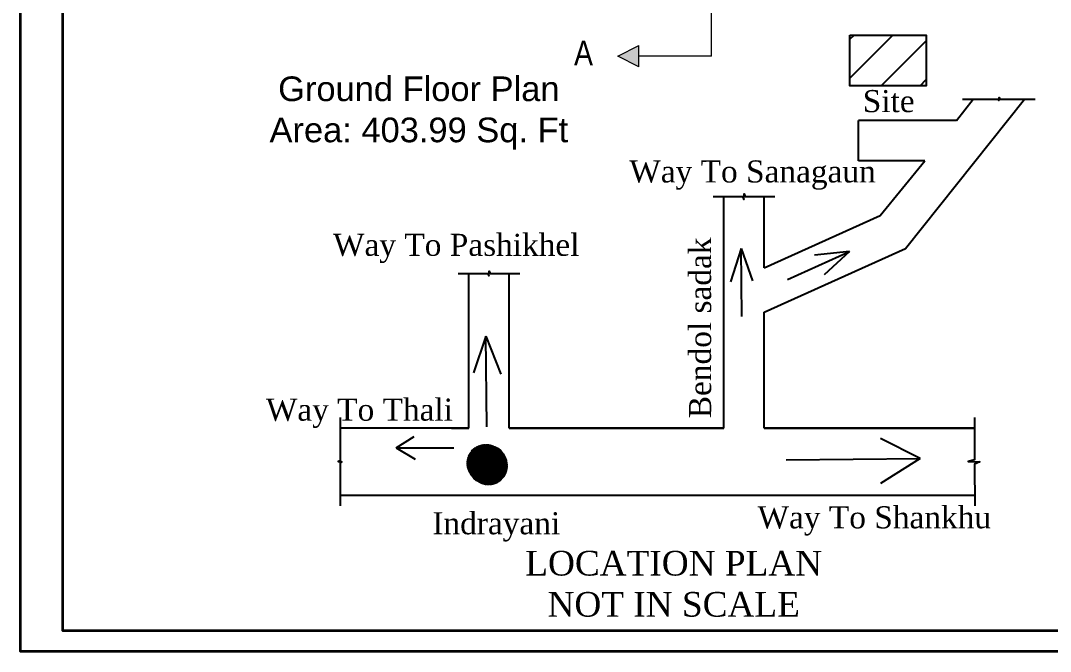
# Model space of a CAD drawing. Header units: inches. Extents: x 376358 to 406049, y -63575 to -53607.
# Drawn here: x 377893 to 378478, y -56516 to -56158 of the extents above; entities that cross this region are included whole.
import ezdxf

# ---------------------------------------------------------------- set-up
doc = ezdxf.new("R2010")
doc.units = ezdxf.units.IN
doc.header["$LTSCALE"] = 2
doc.header["$MEASUREMENT"] = 0
doc.linetypes.add('DASHED2', pattern=[0.375, 0.25, -0.125])
doc.layers.get('0').update_dxf_attribs({"linetype": 'CONTINUOUS'})
for name, color, linetype, lineweight in [('A_Title Text', 105, 'CONTINUOUS', 60), ('DW-SEC', 24, 'CONTINUOUS', 25), ('river', 7, 'DASHED2', 25)]:
    doc.layers.add(name, color=color, linetype=linetype, lineweight=lineweight)
doc.layers.add('Normal Wall', color=7, linetype='CONTINUOUS', lineweight=35, true_color=0xffaf89)
doc.layers.add('WAll', color=20, linetype='CONTINUOUS')
doc.styles.add('14 INCH', font='times.ttf', dxfattribs={"height": 14})
doc.styles.get("Standard").update_dxf_attribs({"font": 'ARIALN.TTF'})

msp = doc.modelspace()

# ---------------------------------------------------------------- hatches: boundary and pattern name
at = {"linetype": 'ByBlock', "lineweight": 5}
msp.add_hatch(color=7, dxfattribs=at).paths.add_polyline_path([(378231.95, -56177.84), (378243.95, -56183.84), (378243.95, -56171.84)])
at = {"layer": 'A_Title Text'}
h = msp.add_hatch(dxfattribs=at)
h.set_pattern_fill('ANSI31', color=256, scale=1.25)
h.set_pattern_definition([(45, (334992.01466, -39282.61419), (-0.11048543456, 0.11048543456), [])])
h.paths.add_polyline_path([(378147.01, -56409.59, 1), (378168.73, -56409.59, 1)])
at = {"layer": 'DW-SEC'}
h = msp.add_hatch(dxfattribs=at)
h.set_pattern_fill('ANSI31', color=256, scale=125)
h.set_pattern_definition([(45, (334964.43, -38999.406), (-11.0485435, 11.0485435), [])])
h.paths.add_polyline_path([(378407.06, -56165.85), (378363.72, -56165.85), (378363.72, -56194.66), (378407.06, -56194.66)])

# ---------------------------------------------------------------- linework, layer by layer
at = {"color": 7, "linetype": 'ByBlock', "lineweight": 5}
for p, q in [((378285.12, -56177.84), (378285.12, -55807.1)), ((378231.95, -56177.84), (378243.95, -56171.84)), ((378243.95, -56183.84), (378243.95, -56171.84)), ((378243.95, -56183.84), (378231.95, -56177.84)), ((378285.12, -56177.84), (378243.95, -56177.84))]:
    msp.add_line(p, q, dxfattribs=at)
at = {"linetype": 'Continuous', "ltscale": 0.5}
for points in [[(378427.78, -56202.32), (378447.93, -56202.32), (378448.26, -56203.1), (378448.51, -56201.29), (378448.87, -56202.32), (378469, -56202.32)], [(378286.2, -56257.51), (378302.82, -56257.51), (378303.54, -56259.29), (378303.79, -56255.94), (378304.33, -56257.51), (378321.14, -56257.51)], [(378141.35, -56301.16), (378158.15, -56301.16), (378158.7, -56302.5), (378158.95, -56299.78), (378159.42, -56301.16), (378176.3, -56301.16)], [(378074.24, -56382.88), (378074.27, -56407.43), (378073.19, -56407.87), (378075.31, -56408.12), (378074.27, -56408.64), (378074.29, -56433.12)], [(378434.53, -56382.88), (378434.59, -56406.92), (378430.99, -56407.87), (378437.48, -56408.12), (378434.6, -56409.42), (378434.66, -56433.12)]]:
    msp.add_lwpolyline(points, dxfattribs=at)
at = {"layer": 'Normal Wall'}
for points in [[(377892.84, -55765.13), (378950.85, -55765.13), (378950.85, -56515.66), (377892.84, -56515.66)], [(377892.84, -55765.13), (378950.85, -55765.13), (378950.85, -56515.66), (377892.84, -56515.66)], [(378938.94, -55777.03), (377916.66, -55777.03), (377916.66, -56503.75), (378938.94, -56503.75)], [(378938.94, -55777.03), (377916.66, -55777.03), (377916.66, -56503.75), (378938.94, -56503.75)]]:
    msp.add_lwpolyline(points, close=True, dxfattribs=at)
at = {"layer": 'river', "color": 1, "linetype": 'Continuous', "ltscale": 10}
for p, q in [((378395.41, -56286.95), (378463, -56202.32)), ((378424.32, -56214.32), (378433.78, -56202.32)), ((378424.32, -56214.32), (378368.58, -56214.32)), ((378368.58, -56237.26), (378368.58, -56214.32)), ((378406.23, -56237.26), (378368.58, -56237.26)), ((378380.87, -56268.33), (378406.23, -56237.26)), ((378292.2, -56388.88), (378292.2, -56257.51)), ((378315.14, -56297.9), (378315.14, -56257.51)), ((378315.14, -56297.9), (378380.87, -56268.33)), ((378302.07, -56287.04), (378296.02, -56306)), ((378302.48, -56325.54), (378302.07, -56287.04)), ((378302.07, -56287.04), (378308.45, -56305.36)), ((378315.14, -56323.06), (378395.41, -56286.95)), ((378328.37, -56304.59), (378363.48, -56288.79)), ((378363.48, -56288.79), (378343.68, -56290.84)), ((378363.48, -56288.79), (378349.24, -56301.97)), ((378147.35, -56388.88), (378147.35, -56301.16)), ((378170.3, -56388.88), (378170.3, -56301.16)), ((378315.14, -56388.88), (378315.14, -56323.06)), ((378157.07, -56336.85), (378150.06, -56357.56)), ((378157.55, -56388.18), (378157.07, -56336.85)), ((378157.07, -56336.85), (378165.52, -56358.36)), ((378147.35, -56388.88), (378074.25, -56388.88)), ((378137.49, -56388.88), (378147.35, -56388.88)), ((378170.3, -56388.88), (378292.2, -56388.88)), ((378292.2, -56388.88), (378170.3, -56388.88)), ((378315.14, -56388.88), (378434.55, -56388.88)), ((378434.55, -56388.88), (378315.14, -56388.88)), ((378106.15, -56400.1), (378116.35, -56393.72)), ((378403.64, -56406.24), (378381.17, -56394.77)), ((378106.15, -56400.1), (378116.82, -56406.63)), ((378106.15, -56400.1), (378138.81, -56400.1)), ((378327.48, -56406.88), (378403.64, -56406.24)), ((378403.64, -56406.24), (378381.17, -56420.42)), ((378434.64, -56427.12), (378074.28, -56427.12))]:
    msp.add_line(p, q, dxfattribs=at)
msp.add_circle((378157.87, -56409.59), 10.86, dxfattribs=at)
at = {"layer": 'WAll'}
msp.add_lwpolyline([(378363.72, -56165.85), (378407.06, -56165.85), (378407.06, -56194.66), (378363.72, -56194.66)], close=True, dxfattribs=at)

# ---------------------------------------------------------------- texts
at = {"color": 7, "linetype": 'ByBlock', "lineweight": 5, "char_height": 14}
for s, insert, width, attachment_point in [('A', (378217.84, -56183.02), 26.5803, 9), ('{\\fArial CE|b0|i0|c238|p34;Ground Floor Plan\\PArea: \\fArial CE|b0|i0|c0|p34;403.99\\fArial CE|b0|i0|c238|p34; Sq. Ft}', (378118.99, -56210.15), 235.547, 5), ('{\\fTimes New Roman|b0|i0|c0|p18;LOCATION PLAN\\PNOT IN SCALE}', (378263.71, -56477.37), 235.547, 5)]:
    msp.add_mtext(s, dxfattribs=dict(at, insert=insert, width=width, attachment_point=attachment_point))
at = {"layer": 'river', "color": 7, "linetype": 'Continuous', "ltscale": 10, "char_height": 12.543, "attachment_point": 1, "style": '14 INCH'}
for s, insert, width in [('Site', (378371.06, -56197.08), 211.8878), ('Way To Sanagaun', (378238.5, -56237), 198.41), ('Way To Pashikhel', (378070.26, -56278.63), 211.8878), ('Way To Thali', (378032.13, -56372.19), 211.8878), ('Indrayani', (378126.65, -56436.66), 211.8878), ('Way To Shankhu', (378311.33, -56433.28), 211.8878)]:
    msp.add_mtext(s, dxfattribs=dict(at, insert=insert, width=width))
at = {"layer": 'river', "color": 7, "linetype": 'Continuous', "ltscale": 10, "insert": (378272.43, -56383.35), "char_height": 12.543, "width": 211.8878, "attachment_point": 1, "rotation": 90, "style": '14 INCH'}
msp.add_mtext('Bendol sadak', dxfattribs=at)

doc.saveas('drawing.dxf')
